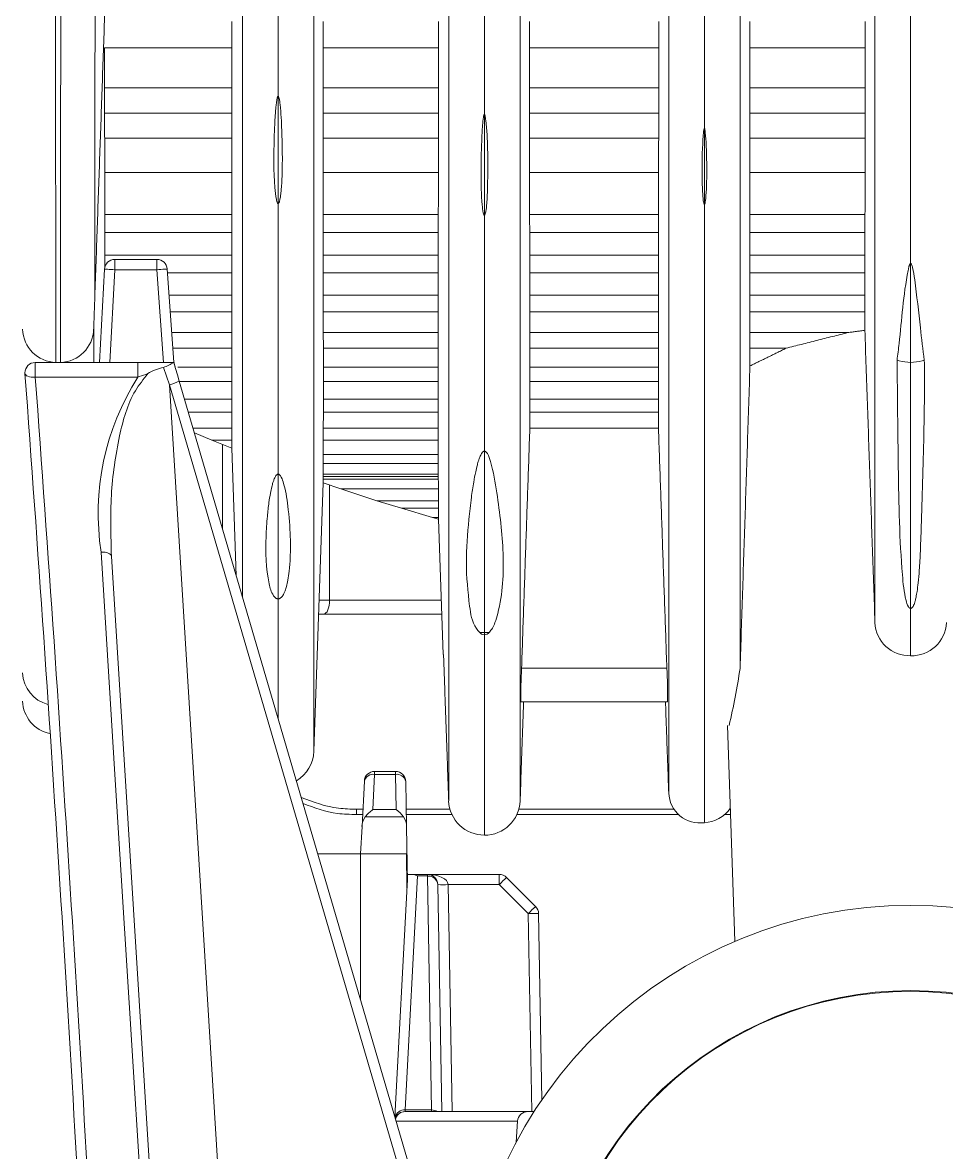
# Model space of a CAD drawing. Extents: x 9.3 to 87, y 1.1 to 68.8.
# Drawn here: x 36.881 to 38.224, y 3.701 to 5.345 of the extents above; entities that cross this region are included whole.
import ezdxf

# ---------------------------------------------------------------- set-up
doc = ezdxf.new("R2010")
doc.units = 0
doc.header["$MEASUREMENT"] = 0
doc.linetypes.add('SLD-Solid', pattern=[0])
doc.layers.add('OBJECT', color=7, linetype='CONTINUOUS')

msp = doc.modelspace()

# ---------------------------------------------------------------- linework, layer by layer
at = {"layer": 'OBJECT', "linetype": 'SLD-Solid', "lineweight": 15}
for p, q in [((37.1854, 5.3089), (36.9999, 5.3089)), ((37.4857, 5.3089), (37.3179, 5.3089)), ((37.806, 5.3089), (37.6181, 5.3089)), ((38.1064, 5.3089), (37.9384, 5.3089)), ((37.1854, 5.2504), (37, 5.2504)), ((37.4857, 5.2504), (37.3179, 5.2504)), ((37.806, 5.2504), (37.6181, 5.2504)), ((38.1063, 5.2504), (37.9384, 5.2504)), ((37.2525, 5.2385), (37.2525, 5.0822)), ((37.1854, 5.2136), (37.0001, 5.2136)), ((37.4857, 5.2136), (37.3179, 5.2136)), ((37.5525, 5.212), (37.5525, 5.065)), ((37.806, 5.2136), (37.6182, 5.2136)), ((38.1063, 5.2136), (37.9385, 5.2136)), ((37.8725, 5.081), (37.8725, 5.1917)), ((37.1853, 5.1775), (37.0002, 5.1775)), ((37.4857, 5.1775), (37.3179, 5.1775)), ((37.806, 5.1775), (37.6182, 5.1775)), ((38.1063, 5.1775), (37.9385, 5.1775)), ((37.1853, 5.1272), (37.0003, 5.1272)), ((37.4856, 5.1272), (37.318, 5.1272)), ((37.8059, 5.1272), (37.6183, 5.1272)), ((38.1062, 5.1272), (37.9386, 5.1272)), ((37.1852, 5.0663), (37.0004, 5.0663)), ((37.4855, 5.0663), (37.3181, 5.0663)), ((37.8058, 5.0663), (37.6183, 5.0663)), ((38.1061, 5.0663), (37.9387, 5.0663)), ((37.1851, 5.04), (37.0004, 5.04)), ((37.4855, 5.04), (37.3181, 5.04)), ((37.8058, 5.04), (37.6184, 5.04)), ((38.106, 5.04), (37.9387, 5.04)), ((37.1851, 5.007), (37.0004, 5.007)), ((37.0148, 5.0009), (37.0763, 5.0009)), ((37.0148, 5.0009), (37.0148, 4.9859)), ((37.0763, 4.9859), (37.0763, 5.0009)), ((37.4855, 5.007), (37.3181, 5.007)), ((37.8057, 5.007), (37.6184, 5.007)), ((38.106, 5.007), (37.9387, 5.007)), ((36.9927, 4.8509), (36.9998, 4.9867)), ((37.0148, 4.9859), (37.0077, 4.8509)), ((37.0763, 4.9859), (37.0148, 4.9859)), ((37.0857, 4.8509), (37.0763, 4.9859)), ((37.0912, 4.987), (37.1007, 4.8509)), ((38.1725, 4.9949), (38.1725, 4.8509)), ((37.1851, 4.9812), (37.0916, 4.9812)), ((37.4854, 4.9812), (37.3181, 4.9812)), ((37.8057, 4.9812), (37.6184, 4.9812)), ((38.106, 4.9812), (37.9387, 4.9812)), ((37.185, 4.9489), (37.0939, 4.9489)), ((37.4854, 4.9489), (37.3181, 4.9489)), ((37.8057, 4.9489), (37.6184, 4.9489)), ((38.106, 4.9489), (37.9387, 4.9489)), ((37.185, 4.9245), (37.0956, 4.9245)), ((37.4854, 4.9245), (37.3182, 4.9245)), ((37.8057, 4.9245), (37.6184, 4.9245)), ((38.106, 4.9245), (37.9387, 4.9245)), ((37.185, 4.8944), (37.0977, 4.8944)), ((37.4853, 4.8944), (37.3182, 4.8944)), ((37.8057, 4.8944), (37.6185, 4.8944)), ((38.0812, 4.8944), (37.9388, 4.8944)), ((37.185, 4.8716), (37.0993, 4.8716)), ((37.4853, 4.8716), (37.3183, 4.8716)), ((37.8057, 4.8716), (37.6185, 4.8716)), ((37.9912, 4.8716), (37.9388, 4.8716)), ((36.8992, 4.8509), (37.0484, 4.8509)), ((36.8992, 4.8509), (36.8992, 4.8296)), ((37.0484, 4.8509), (37.0484, 4.8296)), ((38.1725, 4.8509), (38.1725, 4.4931)), ((37.0859, 4.8436), (37.0943, 4.8185)), ((37.185, 4.8439), (37.1066, 4.8439)), ((37.4853, 4.8439), (37.3183, 4.8439)), ((37.8057, 4.8439), (37.6186, 4.8439)), ((37.0484, 4.8296), (36.8992, 4.8296)), ((37.0943, 4.8185), (37.1897, 3.2838)), ((37.5066, 3.4109), (37.0943, 4.8185)), ((37.1087, 4.8238), (37.5225, 3.4109)), ((37.185, 4.823), (37.1089, 4.823)), ((37.4853, 4.823), (37.3183, 4.823)), ((37.8057, 4.823), (37.6186, 4.823)), ((37.185, 4.7976), (37.1164, 4.7976)), ((37.4853, 4.7976), (37.3183, 4.7976)), ((37.8057, 4.7976), (37.6186, 4.7976)), ((37.1851, 4.7785), (37.122, 4.7785)), ((37.4853, 4.7785), (37.3183, 4.7785)), ((37.8057, 4.7785), (37.6186, 4.7785)), ((37.1851, 4.7552), (37.1288, 4.7552)), ((37.4853, 4.7552), (37.3182, 4.7552)), ((37.8057, 4.7552), (37.6186, 4.7552)), ((37.6186, 4.7551), (37.8057, 4.7551)), ((37.1307, 4.7487), (37.1562, 4.7378)), ((37.1562, 4.7378), (37.1852, 4.7261)), ((37.1851, 4.7378), (37.1562, 4.7378)), ((37.4854, 4.7378), (37.3182, 4.7378)), ((37.1718, 4.7315), (37.1718, 4.6084)), ((37.1916, 4.5406), (37.1852, 4.7261)), ((37.5525, 4.7219), (37.5525, 4.4579)), ((37.4854, 4.7169), (37.3182, 4.7169)), ((37.4854, 4.7039), (37.3182, 4.7039)), ((37.2525, 4.6884), (37.2525, 4.507)), ((37.4855, 4.6883), (37.3182, 4.6883)), ((37.3181, 4.676), (37.3045, 4.2851)), ((37.4855, 4.6852), (37.3181, 4.6852)), ((37.4855, 4.6813), (37.3181, 4.6813)), ((37.3181, 4.676), (37.3437, 4.6671)), ((37.3273, 4.6728), (37.3273, 4.5049)), ((37.3437, 4.6671), (37.3961, 4.6498)), ((37.4856, 4.6671), (37.3437, 4.6671)), ((37.3961, 4.6498), (37.4318, 4.6387)), ((37.4856, 4.6498), (37.3961, 4.6498)), ((37.4318, 4.6387), (37.4769, 4.6254)), ((37.4856, 4.6387), (37.4318, 4.6387)), ((37.4769, 4.6254), (37.4857, 4.623)), ((37.4857, 4.6254), (37.4769, 4.6254)), ((37.4926, 4.4259), (37.4857, 4.623)), ((37.0899, 3.2846), (37.01, 4.5692)), ((37.3122, 4.5049), (37.3273, 4.5049)), ((37.3273, 4.5049), (37.4898, 4.5049)), ((37.3189, 4.4849), (37.3115, 4.4849)), ((37.4905, 4.4849), (37.3189, 4.4849)), ((37.5453, 4.4583), (37.5453, 4.4583)), ((37.5525, 4.4579), (37.5525, 4.4546)), ((37.6066, 4.4061), (37.8179, 4.4061)), ((37.8189, 4.3569), (37.6056, 4.3569)), ((37.906, 4.3227), (37.917, 4.0086)), ((37.3745, 4.1755), (37.3779, 4.2417)), ((37.3929, 4.2515), (37.3902, 4.2003)), ((37.3929, 4.2559), (37.4232, 4.2559)), ((37.3929, 4.2559), (37.3929, 4.2515)), ((37.4232, 4.2515), (37.3929, 4.2515)), ((37.4232, 4.2559), (37.4232, 4.2515)), ((37.4241, 4.2003), (37.4232, 4.2515)), ((37.4382, 4.2412), (37.4393, 4.175)), ((37.3666, 4.2009), (37.3758, 4.2009)), ((37.3666, 4.1933), (37.3666, 4.2009)), ((37.3754, 4.1933), (37.3666, 4.1933)), ((37.3902, 4.2003), (37.4241, 4.2003)), ((37.4389, 4.2009), (37.5029, 4.2009)), ((37.5057, 4.1933), (37.439, 4.1933)), ((37.8349, 4.1933), (37.5992, 4.1933)), ((37.6023, 4.2009), (37.8284, 4.2009)), ((37.9105, 4.1933), (37.9014, 4.1933)), ((37.4348, 4.1897), (37.3792, 4.1897)), ((37.3724, 4.1359), (37.3745, 4.1755)), ((37.4393, 4.175), (37.4407, 4.0948)), ((37.3724, 4.1359), (37.3102, 4.1359)), ((37.439, 4.1359), (37.3724, 4.1359)), ((37.3724, 3.9235), (37.3724, 4.1359)), ((37.4398, 4.0863), (37.439, 4.1359)), ((37.4551, 4.1037), (37.4372, 3.7632)), ((37.4405, 4.1059), (37.4408, 4.1059)), ((37.4406, 4.1013), (37.4408, 4.1059)), ((37.4408, 4.1059), (37.4474, 4.1059)), ((37.4474, 4.1059), (37.4697, 4.1059)), ((37.4697, 4.1037), (37.4551, 4.1037)), ((37.4697, 4.1059), (37.5742, 4.1059)), ((37.4697, 4.1059), (37.5742, 4.1059)), ((37.4697, 4.1059), (37.4697, 4.1037)), ((37.4756, 3.7632), (37.4697, 4.1037)), ((37.5742, 4.0912), (37.5742, 4.1059)), ((37.5848, 4.1015), (37.627, 4.0593)), ((37.4223, 3.7529), (37.44, 4.0905)), ((37.4847, 4.0912), (37.4905, 3.7609)), ((37.4997, 4.0912), (37.5055, 3.7609)), ((37.5742, 4.0912), (37.4997, 4.0912)), ((37.6164, 4.049), (37.5742, 4.0912)), ((37.6215, 3.761), (37.6164, 4.049)), ((37.6314, 4.049), (37.6362, 3.7781)), ((37.437, 3.7609), (37.6164, 3.7609)), ((37.4372, 3.7632), (37.4756, 3.7632)), ((37.6211, 3.7609), (37.6164, 3.7609)), ((37.6005, 3.7467), (37.4242, 3.7467)), ((37.6005, 3.7467), (37.5989, 3.7166))]:
    msp.add_line(p, q, dxfattribs=at)
at = {"layer": 'OBJECT', "linetype": 'SLD-Solid', "lineweight": 15, "flags": 128}
for points in [[(36.9998, 4.9867), (37.0001, 4.9867), (37.001, 4.9867), (37.0023, 4.9866), (37.0042, 4.9865), (37.0065, 4.9864), (37.0091, 4.9862), (37.0119, 4.9861), (37.0148, 4.9859)], [(37.0763, 4.9859), (37.0792, 4.9861), (37.082, 4.9863), (37.0846, 4.9865), (37.0868, 4.9867), (37.0887, 4.9868), (37.0901, 4.9869), (37.0909, 4.987), (37.0912, 4.987)], [(37.1007, 4.8509), (37.1034, 4.8419), (37.106, 4.8328), (37.1087, 4.8238)], [(36.8843, 4.8351), (36.8845, 4.8339), (36.8854, 4.8327), (36.8867, 4.8317), (36.8886, 4.8308), (36.8909, 4.8302), (36.8935, 4.8297), (36.8963, 4.8296), (36.8992, 4.8296)], [(37.01, 4.5692), (37.0097, 4.5705), (37.0088, 4.5717), (37.0074, 4.5727), (37.0055, 4.5736), (37.0033, 4.5743), (37.0007, 4.5748), (36.9979, 4.575), (36.9951, 4.575)], [(37.0749, 3.2923), (37.0556, 3.602), (37.0359, 3.9193), (37.0157, 4.2438), (36.9951, 4.575)], [(37.3189, 4.4849), (37.3206, 4.4853), (37.3221, 4.4865), (37.3236, 4.4883), (37.3248, 4.4908), (37.3258, 4.4938), (37.3266, 4.4973), (37.3271, 4.501), (37.3273, 4.5049)], [(37.4372, 3.7632), (37.4371, 3.762), (37.437, 3.7612), (37.437, 3.7609)], [(37.4756, 3.7632), (37.4757, 3.762), (37.4757, 3.7612), (37.4757, 3.7609)]]:
    msp.add_lwpolyline(points, dxfattribs=at)
at = {"layer": 'OBJECT', "linetype": 'SLD-Solid', "lineweight": 15}
for centre, radius, start, end in [((37.0148, 4.9859), 0.015, 90, 177), ((37.0763, 4.9859), 0.015, 4, 90), ((36.9308, 4.9009), 0.05, 181.9999, 268.0039), ((36.9342, 4.9009), 0.05, 271.9961, 357.9997), ((36.8992, 4.8359), 0.015, 90, 180), ((37.0664, 4.9015), 0.061, 288.6031, 304.1277), ((37.1602, 4.8614), 0.06, 189.9733, 196.3362), ((36.8992, 4.8359), 0.015, 180, 184.1907), ((-34.3457, -0.4152), 71.4232, 2.981849, 4.215566), ((37.099, 4.7762), 0.0687, 101.0107, 121.6548), ((-34.5275, -0.4278), 71.62, 2.977431, 4.209718), ((37.3625, 4.6309), 0.3717, 147.6898, 188.6551), ((37.0816, 4.8754), 0.0583, 282.5351, 297.6301), ((38.1707, 4.4744), 0.0502, 182.174, 272.0353), ((38.174, 4.4747), 0.0506, 268.3578, 357.4329), ((37.553, 4.4643), 0.00972, 217.8211, 267.1957), ((37.5525, 4.5143), 0.0564, 262.721, 270.0545), ((37.5521, 4.4643), 0.00971, 272.7618, 322.2659), ((37.5525, 4.5145), 0.0566, 270.001, 277.3188), ((38.7805, 4.3576), 1.175, 177.6348, 180.0311), ((37.0417, 4.3656), 0.7773, 359.3646, 2.9874), ((36.9301, 4.4011), 0.0494, 182.3305, 255.4968), ((36.9574, 4.5486), 0.9775, 346.6417, 351.6001), ((36.9308, 4.3599), 0.05, 182, 258.2149), ((37.2525, 4.2869), 0.052, 300.6548, 358), ((37.3929, 4.2409), 0.015, 90, 177), ((37.3908, 4.2385), 0.0132, 80.531, 165.9722), ((37.4232, 4.2409), 0.015, 1, 90), ((37.4251, 4.2384), 0.0133, 12.2855, 98.5229), ((37.5524, 4.215), 0.0519, 182.1317, 270.0851), ((37.5526, 4.2149), 0.0519, 269.879, 357.9042), ((37.866, 4.2262), 0.0454, 182.2263, 278.2442), ((37.4165, 4.162), 0.0465, 124.4724, 143.405), ((37.3976, 4.1628), 0.0459, 35.8826, 54.8245), ((37.8696, 4.2311), 0.0499, 273.327, 324.411), ((37.401, 4.1745), 0.0266, 145.119, 177.8636), ((37.413, 4.175), 0.0264, 0.0488, 34.0608), ((37.4607, 4.0895), 0.0207, 165.0259, 177.0159), ((37.4466, 4.0893), 0.0167, 59.5783, 87.5697), ((37.4697, 4.0909), 0.015, 1, 90), ((37.4708, 4.0897), 0.014, 6.0027, 94.563), ((37.5742, 4.0909), 0.015, 45, 90), ((37.7884, 3.8822), 0.2992, 132.8659, 135.7031), ((37.4922, 4.3062), 0.2152, 268.0029, 271.9971), ((38.1725, 3.4109), 0.65, 2.7735, 177.2265), ((37.83, 3.8407), 0.2983, 132.8616, 135.7074), ((37.6239, 3.8345), 0.2147, 87.9981, 92.0019), ((37.6164, 4.0487), 0.015, 1, 45), ((38.1725, 3.4109), 0.526, 3.2696, 176.7304), ((38.1725, 3.4109), 0.525, 3.2758, 176.7242), ((37.4361, 3.7492), 0.0141, 85.3134, 165.5787), ((37.437, 3.7459), 0.015, 90, 160.0765), ((37.4373, 3.7465), 0.0144, 91.3181, 167.1179), ((37.4758, 3.7465), 0.0167, 59.7125, 90.7286), ((37.616, 3.7454), 0.0155, 88.5567, 175.2451)]:
    msp.add_arc(centre, radius, start, end, dxfattribs=at)
msp.add_ellipse((37.4697, 4.0909), major_axis=(0.03, 0), ratio=0.5, start_param=0.017453, end_param=1.570796, dxfattribs=at)
for points, knots in [([(37.2008, 6.493), (37.2008, 6.435), (37.2008, 6.2896), (37.2007, 6.0652), (37.2007, 5.8195), (37.2007, 5.5808), (37.2007, 5.3416), (37.2007, 5.1315), (37.2006, 4.9409), (37.2006, 4.7811), (37.2006, 4.6339), (37.2006, 4.5504), (37.2006, 4.51)], [0, 0, 0, 0, 0.072037, 0.18067, 0.287151, 0.39391, 0.504973, 0.624355, 0.71169, 0.805476, 0.905932, 1, 1, 1, 1]), ([(37.3045, 4.2851), (37.3045, 4.2899), (37.3045, 4.2992), (37.3045, 4.3713), (37.3045, 4.4825), (37.3044, 4.6278), (37.3044, 4.7781), (37.3044, 4.9361), (37.3044, 5.0994), (37.3044, 5.2577), (37.3044, 5.4522), (37.3043, 5.6901), (37.3043, 5.9763), (37.3043, 6.2435), (37.3043, 6.4194), (37.3043, 6.493)], [0, 0, 0, 0, 0.087568, 0.173364, 0.25618, 0.334773, 0.408358, 0.475885, 0.53886, 0.597709, 0.653359, 0.747663, 0.839448, 0.93288, 1, 1, 1, 1]), ([(37.5008, 6.493), (37.5008, 6.4179), (37.5008, 6.2399), (37.5007, 5.9723), (37.5007, 5.6897), (37.5007, 5.4144), (37.5007, 5.1868), (37.5006, 4.9967), (37.5006, 4.8427), (37.5006, 4.692), (37.5006, 4.5551), (37.5006, 4.4258), (37.5006, 4.3282), (37.5006, 4.2528), (37.5006, 4.2264), (37.5006, 4.213)], [0, 0, 0, 0, 0.071057, 0.168415, 0.261794, 0.355963, 0.455794, 0.514611, 0.577121, 0.644691, 0.719004, 0.783157, 0.852088, 0.924745, 1, 1, 1, 1]), ([(37.6045, 4.213), (37.6045, 4.2278), (37.6045, 4.2567), (37.6045, 4.3409), (37.6044, 4.4525), (37.6044, 4.5825), (37.6044, 4.709), (37.6044, 4.8582), (37.6044, 5.0369), (37.6044, 5.2386), (37.6044, 5.4865), (37.6043, 5.7957), (37.6043, 6.1472), (37.6043, 6.3859), (37.6043, 6.493)], [0, 0, 0, 0, 0.081177, 0.159217, 0.232708, 0.300406, 0.362349, 0.419558, 0.50233, 0.578909, 0.650985, 0.773644, 0.898475, 1, 1, 1, 1]), ([(37.8208, 6.493), (37.8208, 6.4168), (37.8208, 6.2368), (37.8207, 5.9668), (37.8207, 5.6826), (37.8207, 5.4065), (37.8207, 5.1679), (37.8207, 4.9567), (37.8207, 4.7781), (37.8206, 4.6088), (37.8206, 4.4487), (37.8206, 4.3146), (37.8206, 4.2547), (37.8206, 4.2245)], [0, 0, 0, 0, 0.077932, 0.184108, 0.285308, 0.387055, 0.49457, 0.569928, 0.649851, 0.733699, 0.820681, 0.90968, 1, 1, 1, 1]), ([(37.9243, 6.493), (37.9243, 6.4065), (37.9243, 6.207), (37.9243, 5.9102), (37.9243, 5.6003), (37.9244, 5.3379), (37.9244, 5.1157), (37.9244, 4.923), (37.9244, 4.7374), (37.9244, 4.5591), (37.9244, 4.4575), (37.9244, 4.4058)], [0, 0, 0, 0, 0.10403, 0.239968, 0.369994, 0.50331, 0.592024, 0.686258, 0.786347, 0.891329, 1, 1, 1, 1]), ([(38.1206, 6.493), (38.1206, 6.4294), (38.1206, 6.2789), (38.1206, 6.0489), (38.1206, 5.8006), (38.1206, 5.5534), (38.1206, 5.3035), (38.1206, 5.063), (38.1206, 4.8412), (38.1206, 4.6425), (38.1206, 4.5295), (38.1206, 4.4724)], [0, 0, 0, 0, 0.080643, 0.190938, 0.299543, 0.410656, 0.530412, 0.653204, 0.772048, 0.884817, 1, 1, 1, 1]), ([(36.9865, 5.8158), (36.9865, 5.8158), (36.9865, 5.7849), (36.9864, 5.6334), (36.9862, 5.3401), (36.9859, 5.082), (36.9859, 4.947), (36.9859, 4.947)], [0, 0, 0, 0, 0.000002, 0.103462, 0.517378, 0.999998, 1, 1, 1, 1]), ([(36.9284, 5.7022), (36.9284, 5.7022), (36.9284, 5.6397), (36.9287, 5.4676), (36.9289, 5.1805), (36.929, 4.9609), (36.9291, 4.851)], [0, 0, 0, 0, 0.000003, 0.210371, 0.604925, 1, 1, 1, 1]), ([(36.936, 4.851), (36.936, 4.8801), (36.936, 5.0259), (36.9362, 5.3088), (36.9366, 5.5615), (36.9366, 5.7022), (36.9366, 5.7022)], [0, 0, 0, 0, 0.105146, 0.525953, 0.999997, 1, 1, 1, 1]), ([(37.2525, 5.2385), (37.2525, 5.3041), (37.2525, 5.4191), (37.2525, 5.5415), (37.2525, 5.5941)], [0, 0, 0, 0, 0.570137, 1, 1, 1, 1]), ([(37.5525, 5.212), (37.5525, 5.2645), (37.5525, 5.3571), (37.5525, 5.4542), (37.5525, 5.4962)], [0, 0, 0, 0, 0.567807, 1, 1, 1, 1]), ([(37.8725, 5.5064), (37.8725, 5.4472), (37.8725, 5.3397), (37.8725, 5.2375), (37.8725, 5.1917)], [0, 0, 0, 0, 0.551649, 1, 1, 1, 1]), ([(38.1725, 5.4264), (38.1725, 5.3437), (38.1725, 5.1947), (38.1725, 5.0564), (38.1725, 4.9949)], [0, 0, 0, 0, 0.554663, 1, 1, 1, 1]), ([(37.2525, 5.0822), (37.2525, 5.0822), (37.2523, 5.0822), (37.2521, 5.0823), (37.2516, 5.0827), (37.2507, 5.0845), (37.2488, 5.0922), (37.246, 5.1233), (37.2461, 5.1598), (37.2474, 5.1951), (37.2482, 5.2094), (37.249, 5.219), (37.2496, 5.2255), (37.2501, 5.2298), (37.2506, 5.2327), (37.2509, 5.2346), (37.2512, 5.2359), (37.2515, 5.2368), (37.2517, 5.2374), (37.2518, 5.2378), (37.252, 5.238), (37.2521, 5.2382), (37.2523, 5.2384), (37.2524, 5.2384), (37.2525, 5.2385), (37.2525, 5.2385), (37.2525, 5.2385)], [0, 0, 0, 0, 0.000685, 0.001563, 0.003212, 0.010493, 0.039238, 0.153737, 0.611334, 0.739459, 0.825267, 0.882733, 0.921226, 0.947017, 0.964308, 0.97591, 0.983707, 0.988956, 0.992502, 0.994909, 0.996555, 0.997692, 0.998894, 0.999375, 0.999777, 1, 1, 1, 1]), ([(37.2525, 5.2385), (37.2526, 5.2385), (37.2526, 5.2384), (37.2528, 5.2384), (37.253, 5.2382), (37.2535, 5.2372), (37.2545, 5.2331), (37.2565, 5.2167), (37.258, 5.1893), (37.2587, 5.1572), (37.2586, 5.1323), (37.258, 5.1156), (37.2573, 5.1045), (37.2565, 5.0971), (37.2559, 5.0921), (37.2553, 5.0887), (37.2548, 5.0865), (37.2544, 5.085), (37.254, 5.084), (37.2537, 5.0833), (37.2535, 5.0829), (37.2532, 5.0825), (37.253, 5.0823), (37.2528, 5.0822), (37.2526, 5.0822), (37.2526, 5.0822), (37.2525, 5.0822)], [0, 0, 0, 0, 0.00041, 0.000921, 0.001908, 0.005632, 0.020397, 0.079215, 0.314257, 0.540019, 0.691235, 0.792556, 0.860477, 0.906034, 0.936613, 0.957157, 0.970981, 0.980303, 0.986609, 0.990897, 0.993832, 0.995866, 0.998023, 0.998887, 0.999606, 1, 1, 1, 1]), ([(37.5525, 5.065), (37.5525, 5.065), (37.5524, 5.065), (37.5523, 5.0651), (37.552, 5.0653), (37.5513, 5.0665), (37.5501, 5.0715), (37.548, 5.0916), (37.5474, 5.1261), (37.5481, 5.1649), (37.5495, 5.1922), (37.5507, 5.2049), (37.5515, 5.21), (37.552, 5.2113), (37.5522, 5.2117), (37.5523, 5.2119), (37.5524, 5.212), (37.5525, 5.212), (37.5525, 5.212), (37.5525, 5.212), (37.5525, 5.212)], [0, 0, 0, 0, 0.000481, 0.001108, 0.002275, 0.007283, 0.027058, 0.105814, 0.420513, 0.73503, 0.892281, 0.970916, 0.990581, 0.995499, 0.997962, 0.9992, 0.999587, 0.999861, 0.999988, 1, 1, 1, 1]), ([(37.5525, 5.212), (37.5525, 5.212), (37.5525, 5.212), (37.5526, 5.212), (37.5526, 5.212), (37.5527, 5.2119), (37.553, 5.2116), (37.5534, 5.2105), (37.5539, 5.2077), (37.5577, 5.177), (37.5576, 5.1335), (37.5568, 5.0888), (37.5548, 5.0708), (37.5537, 5.0664), (37.5531, 5.0653), (37.5528, 5.0651), (37.5526, 5.065), (37.5526, 5.065), (37.5525, 5.065)], [0, 0, 0, 0, 0.00002, 0.000281, 0.000483, 0.001038, 0.002143, 0.006557, 0.024176, 0.059392, 0.622996, 0.904874, 0.975422, 0.993137, 0.997604, 0.998836, 0.999487, 1, 1, 1, 1]), ([(37.8725, 5.081), (37.8725, 5.081), (37.8724, 5.081), (37.8724, 5.081), (37.8722, 5.0812), (37.8718, 5.0819), (37.8711, 5.0847), (37.8698, 5.0962), (37.8689, 5.1247), (37.8692, 5.1557), (37.8706, 5.1801), (37.8713, 5.1874), (37.8719, 5.1904), (37.8721, 5.1913), (37.8724, 5.1916), (37.8724, 5.1916), (37.8725, 5.1916), (37.8725, 5.1917), (37.8725, 5.1917), (37.8725, 5.1917)], [0, 0, 0, 0, 0.000429, 0.00097, 0.001999, 0.005783, 0.020783, 0.080529, 0.31925, 0.796518, 0.915812, 0.975467, 0.990386, 0.997864, 0.99865, 0.999442, 0.999764, 0.999918, 1, 1, 1, 1]), ([(37.8725, 5.1917), (37.8725, 5.1917), (37.8726, 5.1916), (37.8726, 5.1916), (37.8728, 5.1915), (37.873, 5.191), (37.8735, 5.189), (37.8744, 5.1809), (37.8761, 5.1487), (37.8766, 5.1151), (37.8743, 5.0871), (37.8735, 5.083), (37.8732, 5.0818), (37.8729, 5.0812), (37.8727, 5.081), (37.8726, 5.081), (37.8726, 5.081), (37.8725, 5.081), (37.8725, 5.081)], [0, 0, 0, 0, 0.000288, 0.000648, 0.001343, 0.003956, 0.014316, 0.055593, 0.220531, 0.88036, 0.962814, 0.98343, 0.993747, 0.997009, 0.998646, 0.99947, 0.999883, 1, 1, 1, 1]), ([(37.2525, 4.6884), (37.2525, 4.7235), (37.2525, 4.7921), (37.2525, 4.9221), (37.2525, 5.0224), (37.2525, 5.0822)], [0, 0, 0, 0, 0.297548, 0.581289, 1, 1, 1, 1]), ([(37.8725, 5.081), (37.8725, 5.0141), (37.8725, 4.8761), (37.8725, 4.6838), (37.8725, 4.5154), (37.8725, 4.3708), (37.8725, 4.2601), (37.8725, 4.2077), (37.8725, 4.1813)], [0, 0, 0, 0, 0.168083, 0.347011, 0.534966, 0.687526, 0.842802, 1, 1, 1, 1]), ([(37.5525, 4.7219), (37.5525, 4.7842), (37.5525, 4.8919), (37.5525, 5.0136), (37.5525, 5.065)], [0, 0, 0, 0, 0.578266, 1, 1, 1, 1]), ([(38.1527, 4.8541), (38.1537, 4.8622), (38.1592, 4.9043), (38.1617, 4.9498), (38.1694, 4.9878), (38.17, 4.9902), (38.1705, 4.9918), (38.1709, 4.9929), (38.1712, 4.9936), (38.1715, 4.9941), (38.1718, 4.9945), (38.172, 4.9947), (38.1722, 4.9948), (38.1724, 4.9949), (38.1725, 4.9949), (38.1725, 4.9949)], [0, 0, 0, 0, 0.177874, 0.927172, 0.950895, 0.966818, 0.97753, 0.984758, 0.98966, 0.993009, 0.995325, 0.997772, 0.998752, 0.999566, 1, 1, 1, 1]), ([(38.1725, 4.9949), (38.1726, 4.9949), (38.1727, 4.9949), (38.173, 4.9948), (38.1735, 4.9943), (38.1745, 4.9924), (38.1765, 4.9847), (38.181, 4.9536), (38.1857, 4.908), (38.1904, 4.8698), (38.1924, 4.8541)], [0, 0, 0, 0, 0.000844, 0.001899, 0.003941, 0.01172, 0.042545, 0.165355, 0.656115, 1, 1, 1, 1]), ([(36.9859, 4.947), (36.9856, 4.9386), (36.985, 4.9222), (36.9845, 4.9067), (36.9842, 4.8992)], [0, 0, 0, 0, 0.513569, 1, 1, 1, 1]), ([(36.9846, 4.9113), (36.9846, 4.9113), (36.9846, 4.8902), (36.9846, 4.8706), (36.9846, 4.8509)], [0, 0, 0, 0, 0.000023, 1, 1, 1, 1]), ([(37.0484, 4.8509), (37.0603, 4.8509), (37.0757, 4.8509), (37.0936, 4.8509), (37.0988, 4.8509), (37.1007, 4.8509)], [0, 0, 0, 0, 0.700486, 0.895699, 1, 1, 1, 1]), ([(38.1725, 4.4931), (38.1724, 4.4931), (38.172, 4.4931), (38.1715, 4.4933), (38.1703, 4.494), (38.1676, 4.4978), (38.1631, 4.5138), (38.1566, 4.5792), (38.1544, 4.6916), (38.1533, 4.8016), (38.1527, 4.8541)], [0, 0, 0, 0, 0.000703, 0.001619, 0.003311, 0.009166, 0.037237, 0.148778, 0.594295, 1, 1, 1, 1]), ([(38.1527, 4.8541), (38.1538, 4.8537), (38.1601, 4.8518), (38.1669, 4.8513), (38.1725, 4.8509)], [0, 0, 0, 0, 0.173797, 1, 1, 1, 1]), ([(38.1924, 4.8541), (38.1924, 4.848), (38.1929, 4.8143), (38.1917, 4.7337), (38.1891, 4.6476), (38.1869, 4.5811), (38.1854, 4.5516), (38.1837, 4.5321), (38.1821, 4.519), (38.1806, 4.5103), (38.1792, 4.5045), (38.1781, 4.5006), (38.177, 4.498), (38.1762, 4.4962), (38.1754, 4.495), (38.1747, 4.4942), (38.1741, 4.4936), (38.1734, 4.4932), (38.1729, 4.4931), (38.1726, 4.4931), (38.1725, 4.4931)], [0, 0, 0, 0, 0.046243, 0.258267, 0.627243, 0.749702, 0.831706, 0.886661, 0.92353, 0.9483, 0.964968, 0.976209, 0.983812, 0.988979, 0.992513, 0.994955, 0.997476, 0.998501, 0.999538, 1, 1, 1, 1]), ([(38.1725, 4.8509), (38.1782, 4.8513), (38.185, 4.8518), (38.1913, 4.8537), (38.1924, 4.8541)], [0, 0, 0, 0, 0.826203, 1, 1, 1, 1]), ([(37.063, 4.8347), (37.0566, 4.8266), (37.0356, 4.7997), (37.0191, 4.738), (37.0074, 4.6573), (37.0092, 4.5988), (37.01, 4.5692)], [0, 0, 0, 0, 0.108362, 0.358728, 0.676372, 1, 1, 1, 1]), ([(37.063, 4.8347), (37.0589, 4.8332), (37.0541, 4.8315), (37.0491, 4.8298), (37.0484, 4.8296)], [0, 0, 0, 0, 0.85346, 1, 1, 1, 1]), ([(37.5453, 4.4583), (37.5439, 4.4601), (37.5343, 4.4722), (37.5293, 4.5072), (37.5245, 4.5593), (37.5287, 4.6119), (37.5329, 4.6512), (37.5364, 4.6744), (37.5394, 4.6901), (37.5419, 4.7007), (37.5439, 4.7079), (37.5456, 4.7127), (37.5469, 4.7159), (37.548, 4.7181), (37.549, 4.7195), (37.5499, 4.7206), (37.5507, 4.7213), (37.5515, 4.7217), (37.552, 4.7219), (37.5524, 4.7219), (37.5525, 4.7219)], [0, 0, 0, 0, 0.021613, 0.143541, 0.385697, 0.628121, 0.750057, 0.8319, 0.886817, 0.923673, 0.948428, 0.965081, 0.976316, 0.983926, 0.989117, 0.992694, 0.996379, 0.997876, 0.999145, 1, 1, 1, 1]), ([(37.5525, 4.7219), (37.5527, 4.7219), (37.5532, 4.7219), (37.5539, 4.7215), (37.5555, 4.7204), (37.5587, 4.7155), (37.5653, 4.6954), (37.5732, 4.6458), (37.5823, 4.5733), (37.5791, 4.5107), (37.5687, 4.474), (37.565, 4.4648), (37.5613, 4.4603), (37.5597, 4.4583)], [0, 0, 0, 0, 0.001166, 0.002632, 0.00545, 0.016047, 0.058048, 0.225404, 0.56138, 0.896455, 0.945993, 0.976582, 1, 1, 1, 1]), ([(37.2525, 4.507), (37.2522, 4.507), (37.2515, 4.507), (37.2503, 4.5074), (37.2479, 4.5088), (37.2425, 4.5159), (37.2346, 4.5459), (37.2339, 4.5843), (37.2363, 4.6239), (37.2387, 4.6451), (37.241, 4.6594), (37.243, 4.669), (37.2447, 4.6756), (37.2462, 4.6799), (37.2474, 4.6829), (37.2484, 4.6848), (37.2492, 4.6862), (37.25, 4.6871), (37.2507, 4.6877), (37.2514, 4.6882), (37.2519, 4.6884), (37.2524, 4.6884), (37.2525, 4.6884)], [0, 0, 0, 0, 0.002462, 0.005592, 0.011395, 0.031458, 0.127303, 0.508242, 0.669348, 0.777529, 0.850153, 0.898918, 0.931686, 0.953736, 0.968608, 0.978674, 0.985525, 0.99023, 0.994707, 0.996706, 0.998724, 1, 1, 1, 1]), ([(37.2525, 4.6884), (37.2527, 4.6884), (37.253, 4.6884), (37.2536, 4.6882), (37.2548, 4.6875), (37.2576, 4.6839), (37.2628, 4.6684), (37.2676, 4.6384), (37.2705, 4.6019), (37.2705, 4.5705), (37.2691, 4.5495), (37.2671, 4.5354), (37.265, 4.5259), (37.263, 4.5194), (37.2612, 4.5151), (37.2596, 4.5122), (37.2581, 4.5102), (37.2568, 4.5088), (37.2555, 4.5078), (37.2542, 4.5072), (37.2533, 4.507), (37.2527, 4.507), (37.2525, 4.507)], [0, 0, 0, 0, 0.001157, 0.002682, 0.0055, 0.015325, 0.062654, 0.250786, 0.495063, 0.65905, 0.769273, 0.843487, 0.893564, 0.927447, 0.950455, 0.966159, 0.976955, 0.984461, 0.992438, 0.995629, 0.998322, 1, 1, 1, 1]), ([(37.2525, 4.3327), (37.2525, 4.3549), (37.2525, 4.4009), (37.2525, 4.4707), (37.2525, 4.507)], [0, 0, 0, 0, 0.481392, 1, 1, 1, 1]), ([(38.1725, 4.4931), (38.1725, 4.4801), (38.1725, 4.4567), (38.1725, 4.4342), (38.1725, 4.4242)], [0, 0, 0, 0, 0.55595, 1, 1, 1, 1]), ([(37.5525, 4.1631), (37.5525, 4.1767), (37.5525, 4.2034), (37.5525, 4.2755), (37.5525, 4.3585), (37.5525, 4.4231), (37.5525, 4.4546)], [0, 0, 0, 0, 0.296399, 0.582376, 0.796848, 1, 1, 1, 1]), ([(37.2862, 4.2177), (37.3039, 4.2112), (37.3298, 4.2016), (37.3578, 4.2011), (37.3666, 4.2009)], [0, 0, 0, 0, 0.684914, 1, 1, 1, 1]), ([(37.3666, 4.1933), (37.3572, 4.1934), (37.3302, 4.1938), (37.3052, 4.203), (37.2888, 4.209)], [0, 0, 0, 0, 0.345867, 1, 1, 1, 1])]:
    msp.add_open_spline(points, degree=3, knots=knots, dxfattribs=at)
for points in [[(37.0139, 5.7494), (36.9859, 4.947)], [(37.1854, 5.3089), (37.1854, 5.347)], [(37.3178, 5.347), (37.3179, 5.3089)], [(37.4857, 5.3089), (37.4857, 5.347)], [(37.6181, 5.347), (37.6181, 5.3089)], [(37.806, 5.3089), (37.8061, 5.347)], [(37.9384, 5.347), (37.9384, 5.3089)], [(38.1064, 5.3089), (38.1064, 5.347)], [(36.9999, 5.3089), (37, 5.2504)], [(37.1854, 5.2504), (37.1854, 5.3089)], [(37.3179, 5.3089), (37.3179, 5.2504)], [(37.4857, 5.2504), (37.4857, 5.3089)], [(37.6181, 5.3089), (37.6181, 5.2504)], [(37.806, 5.2504), (37.806, 5.3089)], [(37.9384, 5.3089), (37.9384, 5.2504)], [(38.1063, 5.2504), (38.1064, 5.3089)], [(37, 5.2504), (37.0001, 5.2136)], [(37.1854, 5.2136), (37.1854, 5.2504)], [(37.3179, 5.2504), (37.3179, 5.2136)], [(37.4857, 5.2136), (37.4857, 5.2504)], [(37.6181, 5.2504), (37.6182, 5.2136)], [(37.806, 5.2136), (37.806, 5.2504)], [(37.9384, 5.2504), (37.9385, 5.2136)], [(38.1063, 5.2136), (38.1063, 5.2504)], [(37.0001, 5.2136), (37.0002, 5.1775)], [(37.1853, 5.1775), (37.1854, 5.2136)], [(37.3179, 5.2136), (37.3179, 5.1775)], [(37.4857, 5.1775), (37.4857, 5.2136)], [(37.6182, 5.2136), (37.6182, 5.1775)], [(37.806, 5.1775), (37.806, 5.2136)], [(37.9385, 5.2136), (37.9385, 5.1775)], [(38.1063, 5.1775), (38.1063, 5.2136)], [(37.0002, 5.1775), (37.0003, 5.1272)], [(37.1853, 5.1272), (37.1853, 5.1775)], [(37.3179, 5.1775), (37.318, 5.1272)], [(37.4856, 5.1272), (37.4857, 5.1775)], [(37.6182, 5.1775), (37.6183, 5.1272)], [(37.8059, 5.1272), (37.806, 5.1775)], [(37.9385, 5.1775), (37.9386, 5.1272)], [(38.1062, 5.1272), (38.1063, 5.1775)], [(37.0003, 5.1272), (37.0004, 5.0663)], [(37.1852, 5.0663), (37.1853, 5.1272)], [(37.318, 5.1272), (37.3181, 5.0663)], [(37.4855, 5.0663), (37.4856, 5.1272)], [(37.6183, 5.1272), (37.6183, 5.0663)], [(37.8058, 5.0663), (37.8059, 5.1272)], [(37.9386, 5.1272), (37.9387, 5.0663)], [(38.1061, 5.0663), (38.1062, 5.1272)], [(37.0004, 5.0663), (37.0004, 5.04)], [(37.1851, 5.04), (37.1852, 5.0663)], [(37.3181, 5.0663), (37.3181, 5.04)], [(37.4855, 5.04), (37.4855, 5.0663)], [(37.6183, 5.0663), (37.6184, 5.04)], [(37.8058, 5.04), (37.8058, 5.0663)], [(37.9387, 5.0663), (37.9387, 5.04)], [(38.106, 5.04), (38.1061, 5.0663)], [(37.0004, 5.04), (37.0004, 5.007)], [(37.1851, 5.007), (37.1851, 5.04)], [(37.3181, 5.04), (37.3181, 5.007)], [(37.4855, 5.007), (37.4855, 5.04)], [(37.6184, 5.04), (37.6184, 5.007)], [(37.8057, 5.007), (37.8058, 5.04)], [(37.9387, 5.04), (37.9387, 5.007)], [(38.106, 5.007), (38.106, 5.04)], [(37.0004, 5.007), (37.0004, 4.9889)], [(37.1851, 4.9812), (37.1851, 5.007)], [(37.3181, 5.007), (37.3181, 4.9812)], [(37.4854, 4.9812), (37.4855, 5.007)], [(37.6184, 5.007), (37.6184, 4.9812)], [(37.8057, 4.9812), (37.8057, 5.007)], [(37.9387, 5.007), (37.9387, 4.9812)], [(38.106, 4.9812), (38.106, 5.007)], [(37.185, 4.9489), (37.1851, 4.9812)], [(37.3181, 4.9812), (37.3181, 4.9489)], [(37.4854, 4.9489), (37.4854, 4.9812)], [(37.6184, 4.9812), (37.6184, 4.9489)], [(37.8057, 4.9489), (37.8057, 4.9812)], [(37.9387, 4.9812), (37.9387, 4.9489)], [(38.106, 4.9489), (38.106, 4.9812)], [(37.185, 4.9245), (37.185, 4.9489)], [(37.3181, 4.9489), (37.3182, 4.9245)], [(37.4854, 4.9245), (37.4854, 4.9489)], [(37.6184, 4.9489), (37.6184, 4.9245)], [(37.8057, 4.9245), (37.8057, 4.9489)], [(37.9387, 4.9489), (37.9387, 4.9245)], [(38.106, 4.9245), (38.106, 4.9489)], [(37.185, 4.8944), (37.185, 4.9245)], [(37.3182, 4.9245), (37.3182, 4.8944)], [(37.4853, 4.8944), (37.4854, 4.9245)], [(37.6184, 4.9245), (37.6185, 4.8944)], [(37.8057, 4.8944), (37.8057, 4.9245)], [(37.9387, 4.9245), (37.9388, 4.8944)], [(38.1059, 4.8977), (38.106, 4.9245)], [(37.185, 4.8716), (37.185, 4.8944)], [(37.3182, 4.8944), (37.3183, 4.8716)], [(37.4853, 4.8716), (37.4853, 4.8944)], [(37.6185, 4.8944), (37.6185, 4.8716)], [(37.8057, 4.8716), (37.8057, 4.8944)], [(37.9388, 4.8944), (37.9388, 4.8716)], [(37.9912, 4.8716), (38.0812, 4.8944)], [(38.0812, 4.8944), (38.1059, 4.8977)], [(38.1206, 4.4724), (38.1059, 4.8977)], [(37.185, 4.8439), (37.185, 4.8716)], [(37.3183, 4.8716), (37.3183, 4.8439)], [(37.4853, 4.8439), (37.4853, 4.8716)], [(37.6185, 4.8716), (37.6186, 4.8439)], [(37.8057, 4.8439), (37.8057, 4.8716)], [(37.9388, 4.8716), (37.9388, 4.8458)], [(37.9388, 4.8458), (37.9912, 4.8716)], [(37.1007, 4.8509), (37.1007, 4.8509)], [(37.185, 4.823), (37.185, 4.8439)], [(37.3183, 4.8439), (37.3183, 4.823)], [(37.4853, 4.823), (37.4853, 4.8439)], [(37.6186, 4.8439), (37.6186, 4.823)], [(37.8057, 4.823), (37.8057, 4.8439)], [(37.9388, 4.8458), (37.9244, 4.4058)], [(37.185, 4.7976), (37.185, 4.823)], [(37.3183, 4.823), (37.3183, 4.7976)], [(37.4853, 4.7976), (37.4853, 4.823)], [(37.6186, 4.823), (37.6186, 4.7976)], [(37.8057, 4.7976), (37.8057, 4.823)], [(37.1851, 4.7785), (37.185, 4.7976)], [(37.3183, 4.7976), (37.3183, 4.7785)], [(37.4853, 4.7785), (37.4853, 4.7976)], [(37.6186, 4.7976), (37.6186, 4.7785)], [(37.8057, 4.7785), (37.8057, 4.7976)], [(37.1851, 4.7552), (37.1851, 4.7785)], [(37.3183, 4.7785), (37.3182, 4.7552)], [(37.4853, 4.7552), (37.4853, 4.7785)], [(37.6186, 4.7785), (37.6186, 4.7552)], [(37.8057, 4.7552), (37.8057, 4.7785)], [(37.1851, 4.7378), (37.1851, 4.7552)], [(37.3182, 4.7552), (37.3182, 4.7378)], [(37.4854, 4.7378), (37.4853, 4.7552)], [(37.6186, 4.7551), (37.6066, 4.4061)], [(37.6186, 4.7552), (37.6186, 4.7551)], [(37.8057, 4.7551), (37.8057, 4.7552)], [(37.8179, 4.4061), (37.8057, 4.7551)], [(37.1852, 4.7261), (37.1851, 4.7378)], [(37.3182, 4.7378), (37.3182, 4.7169)], [(37.4854, 4.7169), (37.4854, 4.7378)], [(37.3182, 4.7169), (37.3182, 4.7039)], [(37.3182, 4.7039), (37.3182, 4.6883)], [(37.4854, 4.7039), (37.4854, 4.7169)], [(37.4855, 4.6883), (37.4854, 4.7039)], [(37.3182, 4.6883), (37.3181, 4.6852)], [(37.4855, 4.6852), (37.4855, 4.6883)], [(37.3181, 4.6852), (37.3181, 4.6813)], [(37.3181, 4.6813), (37.3181, 4.676)], [(37.4855, 4.6813), (37.4855, 4.6852)], [(37.4856, 4.6671), (37.4855, 4.6813)], [(37.4856, 4.6498), (37.4856, 4.6671)], [(37.4856, 4.6387), (37.4856, 4.6498)], [(37.4857, 4.6254), (37.4856, 4.6387)], [(37.4857, 4.623), (37.4857, 4.6254)], [(37.4931, 4.4259), (37.4926, 4.4259)], [(37.4931, 4.4259), (37.5006, 4.213)], [(37.6045, 4.213), (37.6095, 4.3569)], [(37.6056, 4.3569), (37.6056, 4.3569)], [(37.8159, 4.3569), (37.8206, 4.2245)], [(37.8189, 4.3569), (37.8189, 4.3569)], [(37.625, 3.7613), (37.6211, 3.7609)]]:
    msp.add_open_spline(points, degree=1, dxfattribs=at)

doc.saveas('drawing.dxf')
